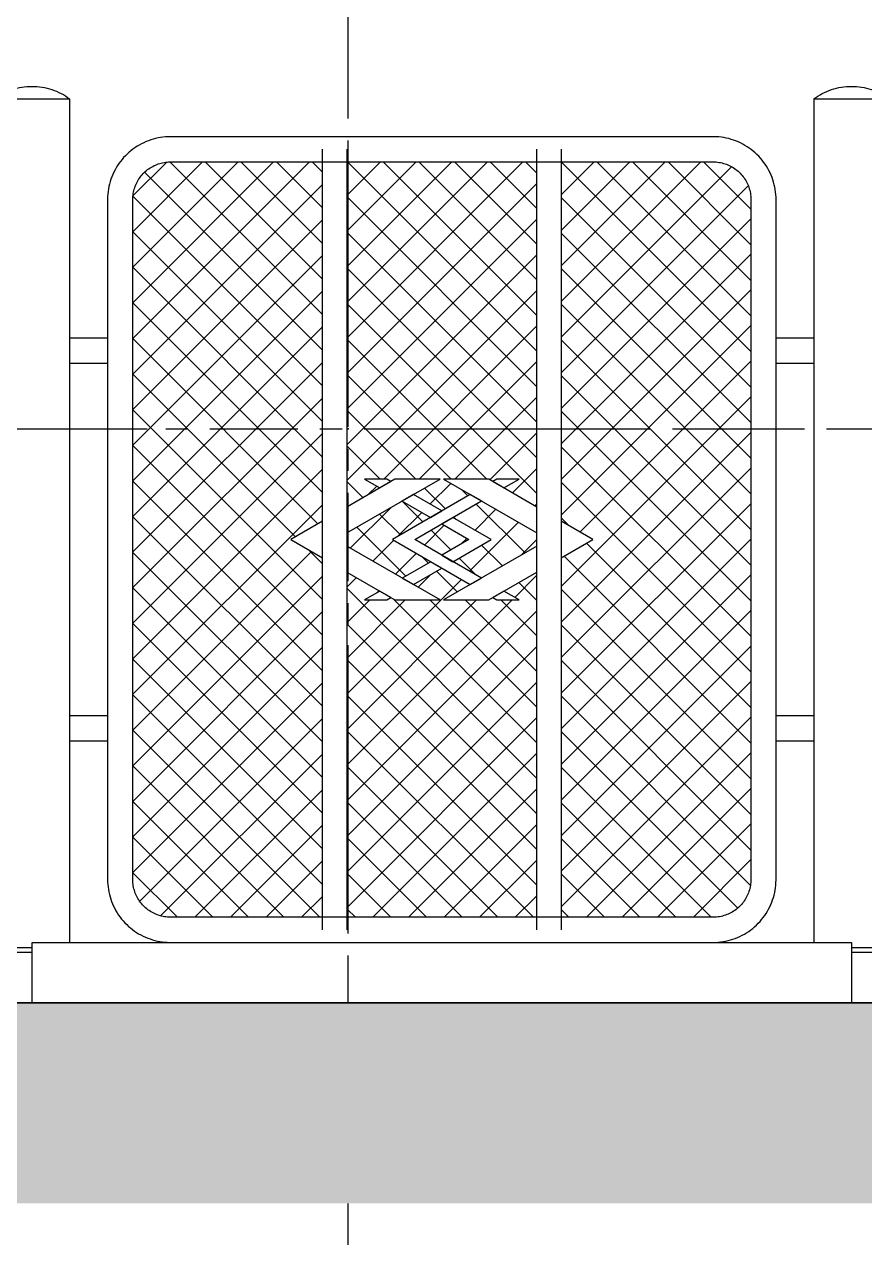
# Model space of a CAD drawing. Header units: millimetres. Extents: x 663313 to 1226001, y 1431724 to 1620898.
# Drawn here: x 952249 to 953918, y 1508339 to 1510748 of the extents above; entities that cross this region are included whole.
import ezdxf
from ezdxf.enums import TextEntityAlignment as Align

# ---------------------------------------------------------------- set-up
doc = ezdxf.new("R2010")
doc.units = ezdxf.units.MM
doc.set_wipeout_variables(frame=1)
for name, pattern in [('CENTER', [50.800000000000004, 31.75, -6.35, 6.35, -6.35]), ('DPA_Grid _ Level 100', [1000, 550, -160, 130, -160]), ('TA_GL_000.70000', [1.925, 0.7, -0.175, 0.175, -0.175, 0.7])]:
    doc.linetypes.add(name, pattern=pattern)
doc.layers.add('000 - 0_HIDE_OBJ_FRAMING_DEF_SUB', color=7, linetype='Continuous', plot=False)
for name, color, linetype in [('000 - 0_SYM_DWG_GRIDLINE_MAIN_COLOR_251', 7, 'Continuous'), ('000 - 0_SYM_DWG_GROUND_MAIN_COLOR_40', 7, 'Continuous'), ('000 - 0_SYM_DWG_SLOPE-SYM_TEXT_COLOR_3', 7, 'Continuous'), ('000 - CONCRETE_COL_HATCH_', 7, 'Continuous'), ('000 - CONCRETE_COL_WIPEOUT_', 7, 'Continuous'), ('000 - CONCRETE_EX_BUILDING_MAIN_COLOR_1', 7, 'Continuous'), ('000 - GRID', 7, 'CENTER')]:
    doc.layers.add(name, color=color, linetype=linetype)
doc.styles.add('Arial', font='arial.ttf')
doc.styles.add('TA', font='', dxfattribs={"height": 4.5})
doc.styles.get('TA').set_extended_font_data('Cordia New')

# ---------------------------------------------------------------- blocks, each defined once
blk = doc.blocks.new('*U4822')
at = {"layer": '000 - 0_SYM_DWG_GRIDLINE_MAIN_COLOR_251', "color": 7, "linetype": 'ByBlock', "ltscale": 5}
blk.add_line((19.99999999999987, -1.485280471089071e-13), (-303.1999990749312, 1.649869892459128e-13), dxfattribs=at)
at = {"layer": '000 - 0_SYM_DWG_GRIDLINE_MAIN_COLOR_251', "color": 7}
blk.add_point((0, 0), dxfattribs=at)
at = {"color": 7, "style": 'TA', "flags": 1}
blk.add_attdef('LOCATION', (5.999999999999999, -6.000000000000001), '', height=4.5, rotation=270, dxfattribs=at)
at = {"layer": '000 - 0_SYM_DWG_SLOPE-SYM_TEXT_COLOR_3', "color": 7, "style": 'Arial'}
blk.add_attdef('GRID-HEAD', text='', height=4.000000000000001, rotation=90.00000000000244, dxfattribs=at).set_placement((39.99999998542111, -2.123439870344379e-13), align=Align.MIDDLE_CENTER)
blk = doc.blocks.new('*U4823')
at = {"layer": '000 - 0_SYM_DWG_GRIDLINE_MAIN_COLOR_251', "color": 7, "linetype": 'ByBlock', "ltscale": 5}
blk.add_line((30, 7.023125110215677e-13), (-325.9999999999993, -6.822776000611202e-13), dxfattribs=at)
at = {"layer": '000 - 0_SYM_DWG_GRIDLINE_MAIN_COLOR_251', "color": 7}
blk.add_point((0, 0), dxfattribs=at)
at = {"color": 7, "style": 'TA', "flags": 1}
blk.add_attdef('LOCATION', (5.999999999999999, -6.000000000000001), '', height=4.5, rotation=270, dxfattribs=at)
blk = doc.blocks.new('*U4825')
at = {"layer": '000 - 0_SYM_DWG_GRIDLINE_MAIN_COLOR_251', "color": 7, "linetype": 'ByBlock', "ltscale": 5}
blk.add_line((30, 7.023125110215677e-13), (-325.9999999999993, -6.822776000611202e-13), dxfattribs=at)
at = {"layer": '000 - 0_SYM_DWG_GRIDLINE_MAIN_COLOR_251', "color": 7}
blk.add_point((0, 0), dxfattribs=at)
at = {"color": 7, "style": 'TA', "flags": 1}
blk.add_attdef('LOCATION', (5.999999999999999, -6.000000000000001), '', height=4.5, rotation=270, dxfattribs=at)
blk = doc.blocks.new('W-1-PP18-ST_ENT4_REV00_20260602-145720_ELEVATION_3_DIMS')
at = {"layer": '000 - GRID', "color": 7, "linetype": 'TA_GL_000.70000', "xscale": 50, "yscale": 50, "zscale": 50}
for name, p, rotation in [('*U4822', (-14800, 101200.0000000002), 270), ('*U4825', (-14800, 102340.0000000002), 180), ('*U4823', (-14800, 101200.0000000002), 180)]:
    blk.add_blockref(name, p, dxfattribs=dict(at, rotation=rotation))
blk = doc.blocks.new('DPA_CP_Fence Type D _4150_ - Fence Post Left-Right w MRTA Logo-24892741-ENT 4 ELE-3 sheet')
at = {"layer": '000 - CONCRETE_EX_BUILDING_MAIN_COLOR_1'}
h = blk.add_hatch(dxfattribs=at)
h.set_pattern_fill('FP_24', style=0, pattern_type=2)
h.set_pattern_definition([(45, (-1811793.023, 101320), (-35.35533905932738, 35.35533905932738), []), (135, (-1811793.023, 101320), (-35.35533905932738, -35.35533905932737), [])])
h.paths.add_polyline_path([(-1811650.223152659, 101369.8683475025), (-1811604.914569519, 101369.8683475025), (-1811604.914569519, 102055.0664915534), (-1811669.637726878, 102017.5058515084), (-1811639.485393156, 102000.0000000232), (-1811683.774440795, 102000.0000000232), (-1811691.798356283, 102004.6454247583), (-1811699.803186759, 102000.0000000232), (-1811789.940705161, 102000.0000000009), (-1811736.655523089, 102030.6153634504), (-1811793.023460102, 102063.2494322658), (-1811849.391397114, 102030.6153634504), (-1811796.106215003, 101999.9999999786), (-1811886.243733406, 102000.0000000009), (-1811894.248563921, 102004.6454247583), (-1811902.272479407, 102000.0000000009), (-1811946.561527047, 102000.0000000009), (-1811916.409193325, 102017.5058515084), (-1811981.132350684, 102055.0664915535), (-1811981.132350684, 101369.8683475025), (-1811973.213212159, 101369.8683475025)])
h.paths.add_polyline_path([(-1811555.177874514, 101369.8683475025), (-1811246.485578284, 101370.9028057908), (-1811231.670030988, 101373.6340884874), (-1811212.719664881, 101382.6313967501), (-1811199.71310503, 101393.8473805249), (-1811188.632420185, 101408.4796422438), (-1811181.321584789, 101426.2135366355), (-1811178.960093348, 101445.0000000001), (-1811179.79035406, 102800.8857964766), (-1811182.725834333, 102817.4217148581), (-1811191.723142595, 102836.372080965), (-1811202.93912637, 102849.3786408154), (-1811217.571388089, 102860.4593256609), (-1811235.305282481, 102867.7701610568), (-1811254.091745846, 102870.1316524977), (-1811555.177874514, 102869.4379423473), (-1811555.177874514, 102156.0699273925), (-1811493.023460102, 102119.9999999784), (-1811555.177874514, 102083.9300726014), (-1811555.177874514, 101410.9479937183)])
h.paths.add_polyline_path([(-1812331.955174357, 101369.8683475025), (-1812030.869045689, 101370.562057653), (-1812030.869045689, 102083.9300726014), (-1812093.023460102, 102119.9999999784), (-1812030.869045689, 102156.0699273924), (-1812030.869045689, 102870.1316524977), (-1812337.840970834, 102869.3013917852), (-1812354.376889216, 102866.3659115128), (-1812373.327255322, 102857.3686032501), (-1812386.497521769, 102845.9486730407), (-1812397.414500018, 102831.5203577565), (-1812404.725335414, 102813.7864633648), (-1812407.086826855, 102795.0000000001), (-1812406.256566142, 101439.1142035237), (-1812403.32108587, 101422.5782851421), (-1812394.323777607, 101403.6279190353), (-1812383.107793833, 101390.6213591848), (-1812368.475532113, 101379.5406743393), (-1812350.741637722, 101372.2298389434), (-1812336.777718879, 101370.5486240627)])
h.paths.add_polyline_path([(-1811871.615890652, 102043.384597235), (-1811815.163681497, 102076.0674551859), (-1811891.047167865, 102120.0000000001), (-1811815.353023807, 102163.8229254323), (-1811871.726149461, 102196.5520526864), (-1811981.132350684, 102133.6919763952), (-1811981.132350684, 102106.3080235459), (-1811886.243733406, 102051.7891236903)])
h.paths.add_polyline_path([(-1811714.431029551, 102043.384597235), (-1811604.914569519, 102106.3080235458), (-1811604.914569519, 102133.6919763953), (-1811714.431029551, 102196.6154026444), (-1811770.883238688, 102163.9325446538), (-1811694.999752338, 102119.9999999784), (-1811770.883238707, 102076.0674551859), (-1811727.862642885, 102051.1607944329)])
h.paths.add_polyline_path([(-1811793.023460101, 102088.8854781061), (-1811739.280195147, 102120.0000000001), (-1811793.023460101, 102151.1145217373), (-1811846.76672513, 102120.0000000001), (-1811796.106215003, 102090.6702309447)])
h.paths.add_polyline_path([(-1811793.023460101, 102176.7505675705), (-1811736.655523089, 102209.3846363729), (-1811789.940705161, 102239.999999841), (-1811699.8031868, 102240.0000000009), (-1811691.798356283, 102235.354575242), (-1811683.774440796, 102240.0000000001), (-1811639.485393156, 102240.0000000009), (-1811669.637726878, 102222.4941484918), (-1811604.914569519, 102184.9335084468), (-1811604.914569519, 102870.1316524977), (-1811981.132350684, 102870.1316524977), (-1811981.132350684, 102184.9335084467), (-1811916.409193325, 102222.4941484918), (-1811946.561527047, 102240.0000000001), (-1811902.272479777, 102240.0000000231), (-1811894.248564105, 102235.3545751348), (-1811886.243733365, 102240.0000000231), (-1811796.106214725, 102240.0000000231), (-1811849.391397156, 102209.3846363432), (-1811796.106214725, 102178.5353202459)])
at = {"layer": '000 - CONCRETE_EX_BUILDING_MAIN_COLOR_1', "color": 7}
for p, q in [((-1812638.208735392, 102995), (-1812531.955174357, 102995)), ((-1812531.955174357, 101320.0000000001), (-1812531.955174357, 102995.0000000001)), ((-1811054.091745846, 102995.0000000001), (-1811054.091745846, 101320.0000000001)), ((-1811054.091745846, 102995), (-1810904.091745846, 102995)), ((-1810904.091745846, 101310.0000000001), (-1810904.091745846, 102995.0000000001)), ((-1811254.091745846, 102920.0000000001), (-1812331.955174357, 102920.0000000001)), ((-1812031.000698186, 102895.0000000001), (-1812031.000698186, 101345.0000000001)), ((-1811981.000698187, 101345.0000000001), (-1811981.000698187, 102895.0000000001)), ((-1811605.046222016, 102895.0000000001), (-1811605.046222016, 101345.0000000001)), ((-1811555.046222016, 101345.0000000001), (-1811555.046222016, 102895.0000000001)), ((-1812331.955174357, 102870.0000000001), (-1811254.091745846, 102870.0000000001)), ((-1812456.955174357, 102795.0000000001), (-1812456.955174357, 101445.0000000001)), ((-1812406.955174357, 101445.0000000001), (-1812406.955174357, 102795.0000000001)), ((-1811179.091745846, 102795.0000000001), (-1811179.091745846, 101445.0000000001)), ((-1811129.091745846, 101445.0000000001), (-1811129.091745846, 102795.0000000001)), ((-1812456.103320014, 102520), (-1812532.074521777, 102520)), ((-1811053.972398425, 102520), (-1811129.943600188, 102520)), ((-1812532.074521777, 102470), (-1812456.103320014, 102470)), ((-1811129.943600188, 102470), (-1811053.972398425, 102470)), ((-1811981.852552529, 102133.2781795314), (-1811796.106214724, 102240.0000000008)), ((-1811886.243733365, 102240.000000023), (-1811981.852552529, 102184.5155553774)), ((-1811902.272479777, 102240), (-1811946.561527047, 102240)), ((-1811946.561527047, 102240), (-1811916.409193325, 102222.4941484917)), ((-1811916.409193325, 102222.4941484917), (-1811894.248564105, 102235.3545751347)), ((-1811894.248564105, 102235.3545751347), (-1811902.272479777, 102240)), ((-1811796.106214724, 102240.0000000008), (-1811886.243733365, 102240.000000023)), ((-1811699.803186799, 102240.0000000008), (-1811789.940705439, 102239.9999999785)), ((-1811789.940705439, 102239.9999999785), (-1811604.194367673, 102133.2781795315)), ((-1811604.194367673, 102184.5155553774), (-1811699.803186799, 102240.0000000008)), ((-1811683.774440795, 102240), (-1811691.798356283, 102235.3545752418)), ((-1811691.798356283, 102235.3545752418), (-1811669.637726877, 102222.4941484917)), ((-1811639.485393155, 102240), (-1811683.774440795, 102240)), ((-1811669.637726877, 102222.4941484917), (-1811639.485393155, 102240)), ((-1811736.655523046, 102209.3846363728), (-1811891.047167864, 102119.9999999502)), ((-1811849.391397156, 102209.3846363728), (-1811871.726149461, 102196.5520526645)), ((-1811871.726149461, 102196.5520526645), (-1811815.353023807, 102163.8229254318)), ((-1811793.023460101, 102176.75056757), (-1811849.391397156, 102209.3846363728)), ((-1811846.766725055, 102119.9999999393), (-1811714.431029502, 102196.6154025845)), ((-1811714.431029502, 102196.6154025845), (-1811736.655523046, 102209.3846363728)), ((-1811815.353023807, 102163.8229254318), (-1811793.023460101, 102176.75056757)), ((-1812030.148843844, 102156.4878804679), (-1812093.023460101, 102120)), ((-1811770.883238687, 102163.9325446537), (-1811793.023460101, 102151.1145217371)), ((-1811793.023460101, 102151.1145217371), (-1811739.280195147, 102119.9999999393)), ((-1811694.999752338, 102119.9999999502), (-1811770.883238687, 102163.9325446537)), ((-1811493.023460101, 102120), (-1811555.898076359, 102156.4878804679)), ((-1812093.023460101, 102120), (-1812030.148843844, 102083.5121195321)), ((-1811796.106215003, 101999.9999999785), (-1811981.852552529, 102106.7218204099)), ((-1811891.047167864, 102119.9999999502), (-1811736.655523089, 102030.6153634503)), ((-1811714.431029551, 102043.3845972349), (-1811846.766725055, 102119.9999999393)), ((-1811739.280195147, 102119.9999999393), (-1811793.023460101, 102088.8854781059)), ((-1811604.194367673, 102106.7218204099), (-1811789.940705161, 102000.0000000008)), ((-1811770.883238706, 102076.0674551858), (-1811694.999752338, 102119.9999999502)), ((-1811555.898076359, 102083.512119532), (-1811493.023460101, 102120)), ((-1811815.163681496, 102076.0674551857), (-1811871.615890652, 102043.3845972349)), ((-1811793.023460101, 102063.2494322656), (-1811815.163681496, 102076.0674551857)), ((-1811793.023460101, 102088.8854781059), (-1811770.883238706, 102076.0674551858)), ((-1811981.852552529, 102055.4844446226), (-1811886.243733406, 102000.0000000008)), ((-1811849.391397114, 102030.6153634503), (-1811793.023460101, 102063.2494322656)), ((-1811699.803186758, 102000.0000000231), (-1811604.194367673, 102055.4844446225)), ((-1811871.615890652, 102043.3845972349), (-1811849.391397114, 102030.6153634503)), ((-1811736.655523089, 102030.6153634503), (-1811714.431029551, 102043.3845972349)), ((-1811916.409193325, 102017.5058515083), (-1811946.561527047, 102000)), ((-1811894.24856392, 102004.6454247582), (-1811916.409193325, 102017.5058515083)), ((-1811902.272479407, 102000), (-1811894.24856392, 102004.6454247582)), ((-1811669.637726877, 102017.5058515083), (-1811691.798356282, 102004.6454247582)), ((-1811691.798356282, 102004.6454247582), (-1811683.774440795, 102000)), ((-1811639.485393155, 102000), (-1811669.637726877, 102017.5058515083)), ((-1811946.561527047, 102000), (-1811902.272479407, 102000)), ((-1811886.243733406, 102000.0000000008), (-1811796.106215003, 101999.9999999785)), ((-1811789.940705161, 102000.0000000008), (-1811699.803186758, 102000.0000000231)), ((-1811683.774440795, 102000), (-1811639.485393155, 102000)), ((-1812456.103320014, 101770), (-1812532.074521777, 101770)), ((-1811053.972398425, 101770), (-1811129.943600188, 101770)), ((-1812532.074521777, 101720), (-1812456.103320014, 101720)), ((-1811129.943600188, 101720), (-1811053.972398425, 101720)), ((-1811254.091745846, 101370.0000000001), (-1812331.955174357, 101370.0000000001)), ((-1812741.955174357, 101310), (-1812606.955174357, 101310)), ((-1812741.955174357, 101310), (-1812741.955174357, 101300)), ((-1810979.091745845, 101310), (-1810879.091646176, 101310)), ((-1812606.955174357, 101300), (-1812741.955174357, 101300)), ((-1810879.091646176, 101300), (-1810979.091745845, 101300))]:
    blk.add_line(p, q, dxfattribs=at)
at = {"layer": '000 - CONCRETE_EX_BUILDING_MAIN_COLOR_1', "color": 7, "flags": 128}
for points in [[(-1812673.723832933, 103000.6737726781), (-1812669.444601317, 103003.2592791322), (-1812665.065399949, 103005.6715938338), (-1812660.593234616, 103007.9068575939), (-1812656.035259828, 103009.9614944674), (-1812651.398767374, 103011.8322174735), (-1812646.691174652, 103013.5160338546), (-1812641.920012805, 103015.0102498636), (-1812637.092914677, 103016.3124750736), (-1812632.217602592, 103017.4206262021), (-1812627.301876012, 103018.3329304437), (-1812622.353599049, 103019.0479283062), (-1812617.380687891, 103019.5644759455), (-1812612.391098136, 103019.8817469957), (-1812607.392812063, 103019.9992338907), (-1812606.955174357, 103020.0000000001)], [(-1812606.955174357, 103020.0000000001), (-1812601.956507584, 103019.9000133328), (-1812596.965837611, 103019.600213288), (-1812591.991148446, 103019.1010794819), (-1812587.04039853, 103018.4034104221), (-1812582.121508008, 103017.5083222303), (-1812577.242346054, 103016.4172468566), (-1812572.410718287, 103015.131929789), (-1812567.634354281, 103013.6544272604), (-1812562.920895198, 103011.9871029599), (-1812558.277881569, 103010.1326242505), (-1812553.712741224, 103008.0939579026), (-1812549.232777415, 103005.8743653475), (-1812544.845157127, 103003.4773974599), (-1812540.556899617, 103000.9068888768), (-1812536.374865183, 102998.1669518638), (-1812532.305744187, 102995.2619697357), (-1812531.955174357, 102995.0000000001)], [(-1811054.091745846, 102995.0000000001), (-1811050.032820427, 102997.9192107302), (-1811045.860404421, 103000.6737726781), (-1811041.581172806, 103003.2592791322), (-1811037.201971437, 103005.6715938338), (-1811032.729806104, 103007.9068575939), (-1811028.171831317, 103009.9614944674), (-1811023.535338863, 103011.8322174735), (-1811018.82774614, 103013.5160338546), (-1811014.056584294, 103015.0102498636), (-1811009.229486165, 103016.3124750736), (-1811004.354174081, 103017.4206262021), (-1810999.4384475, 103018.3329304437), (-1810994.490170537, 103019.0479283062), (-1810989.517259379, 103019.5644759455), (-1810984.527669624, 103019.8817469957), (-1810979.529383551, 103019.9992338907), (-1810979.091745846, 103020.0000000001)], [(-1810979.091745846, 103020.0000000001), (-1810974.093079072, 103019.9000133328), (-1810969.102409099, 103019.600213288), (-1810964.127719935, 103019.1010794819), (-1810959.176970019, 103018.4034104221), (-1810954.258079496, 103017.5083222303), (-1810949.378917543, 103016.4172468566), (-1810944.547289775, 103015.131929789), (-1810939.770925769, 103013.6544272604), (-1810935.057466686, 103011.9871029599), (-1810930.414453057, 103010.1326242505), (-1810925.849312712, 103008.0939579026), (-1810921.369348903, 103005.8743653475), (-1810916.981728615, 103003.4773974599), (-1810912.693471106, 103000.9068888768), (-1810908.511436671, 102998.1669518638), (-1810904.442315676, 102995.2619697357), (-1810904.091745846, 102995.0000000001)], [(-1812331.955174357, 102920.0000000001), (-1812336.95384113, 102919.9000133327), (-1812341.944511103, 102919.600213288), (-1812346.919200268, 102919.1010794819), (-1812351.869950184, 102918.4034104221), (-1812356.788840707, 102917.5083222303), (-1812361.668002661, 102916.4172468566), (-1812366.499630428, 102915.131929789), (-1812371.275994434, 102913.6544272604), (-1812375.989453517, 102911.9871029599), (-1812380.632467146, 102910.1326242505), (-1812385.197607491, 102908.0939579026), (-1812389.6775713, 102905.8743653475), (-1812394.065191588, 102903.4773974598), (-1812398.353449097, 102900.9068888768), (-1812402.535483531, 102898.1669518638), (-1812406.604604528, 102895.2619697357), (-1812410.55430236, 102892.196589844), (-1812414.378258354, 102888.9757161427), (-1812418.070354996, 102885.6045013427), (-1812421.62468572, 102882.0883386685), (-1812425.035564354, 102878.4328532303), (-1812428.29753422, 102874.6438930249), (-1812431.405376862, 102870.7275195806), (-1812434.354120395, 102866.6899982592), (-1812437.139047458, 102862.5377882336), (-1812439.755702763, 102858.2775321542), (-1812442.199900218, 102853.9160455218), (-1812444.467729629, 102849.4603057847), (-1812446.555562954, 102844.9174411759), (-1812448.460060103, 102840.2947193097), (-1812450.178174289, 102835.599535555), (-1812451.707156893, 102830.8394012041), (-1812453.044561872, 102826.0219314567), (-1812454.188249662, 102821.1548332365), (-1812455.136390606, 102816.2458928627), (-1812455.887467881, 102811.3029635924), (-1812456.440279925, 102806.3339530582), (-1812456.793942354, 102801.3468106168), (-1812456.947889386, 102796.3495146324), (-1812456.955174357, 102795.0000000001)], [(-1811129.091745846, 102795.0000000001), (-1811129.191732513, 102799.9986667735), (-1811129.491532558, 102804.9893367463), (-1811129.990666364, 102809.9640259112), (-1811130.688335424, 102814.9147758269), (-1811131.583423615, 102819.8336663495), (-1811132.674498989, 102824.7128283035), (-1811133.959816057, 102829.5444560706), (-1811135.437318585, 102834.3208200771), (-1811137.104642886, 102839.0342791595), (-1811138.959121595, 102843.6772927887), (-1811140.997787943, 102848.2424331334), (-1811143.217380498, 102852.7223969428), (-1811145.614348386, 102857.1100172306), (-1811148.184856969, 102861.3982747402), (-1811150.924793982, 102865.5803091745), (-1811153.82977611, 102869.6494301704), (-1811156.895156002, 102873.5991280024), (-1811160.116029703, 102877.4230839966), (-1811163.487244503, 102881.1151806389), (-1811167.003407177, 102884.6695113626), (-1811170.658892615, 102888.0803899965), (-1811174.447852821, 102891.3423598625), (-1811178.364226265, 102894.4502025047), (-1811182.401747587, 102897.3989460377), (-1811186.553957612, 102900.1838731011), (-1811190.814213692, 102902.8005284055), (-1811195.175700324, 102905.2447258607), (-1811199.631440061, 102907.5125552722), (-1811204.17430467, 102909.6003885966), (-1811208.797026536, 102911.504885746), (-1811213.492210291, 102913.2229999313), (-1811218.252344642, 102914.7519825363), (-1811223.069814389, 102916.0893875149), (-1811227.936912609, 102917.2330753046), (-1811232.845852983, 102918.1812162487), (-1811237.788782254, 102918.9322935241), (-1811242.757792788, 102919.4851055673), (-1811247.744935229, 102919.8387679971), (-1811252.742231213, 102919.9927150289), (-1811254.091745846, 102920.0000000001)], [(-1812406.955174357, 102795.0000000001), (-1812406.895182357, 102797.9992000641), (-1812406.71530233, 102800.9936020478), (-1812406.415822046, 102803.9784155468), (-1812405.997220611, 102806.9488654962), (-1812405.460167696, 102809.9001998098), (-1812404.805522471, 102812.8276969821), (-1812404.034332231, 102815.7266736424), (-1812403.147830714, 102818.5924920463), (-1812402.147436133, 102821.4205674958), (-1812401.034748908, 102824.2063756733), (-1812399.811549099, 102826.9454598801), (-1812398.479793566, 102829.6334381657), (-1812397.041612833, 102832.2660103384), (-1812395.499307683, 102834.8389648442), (-1812393.855345475, 102837.3481855047), (-1812392.112356199, 102839.7896581023), (-1812390.273128264, 102842.1594768015), (-1812388.340604043, 102844.453850398), (-1812386.317875163, 102846.6691083834), (-1812384.208177558, 102848.8017068176), (-1812382.014886295, 102850.8482339979), (-1812379.741510172, 102852.8054159175), (-1812377.391686106, 102854.6701215028), (-1812374.969173313, 102856.4393676227), (-1812372.477847298, 102858.1103238607), (-1812369.92169365, 102859.6803170434), (-1812367.30480167, 102861.1468355165), (-1812364.631357828, 102862.5075331634), (-1812361.905639063, 102863.760233158), (-1812359.132005943, 102864.9029314477), (-1812356.31489569, 102865.9337999588), (-1812353.45881508, 102866.8511895218), (-1812350.568333232, 102867.653632509), (-1812347.648074299, 102868.3398451828), (-1812344.702710075, 102868.9087297493), (-1812341.736952513, 102869.3593761145), (-1812338.755546192, 102869.6910633404), (-1812335.763260727, 102869.9032607983), (-1812332.764883137, 102869.9956290174), (-1812331.955174357, 102870.0000000001)], [(-1811254.091745846, 102870.0000000001), (-1811251.092545782, 102869.9400079997), (-1811248.098143798, 102869.7601279728), (-1811245.113330299, 102869.4606476891), (-1811242.14288035, 102869.0420462533), (-1811239.191546036, 102868.5049933382), (-1811236.264048864, 102867.850348114), (-1811233.365072203, 102867.0791578734), (-1811230.499253799, 102866.1926563563), (-1811227.67117835, 102865.192261776), (-1811224.885370173, 102864.0795745503), (-1811222.146285966, 102862.8563747416), (-1811219.45830768, 102861.5246192085), (-1811216.825735507, 102860.0864384759), (-1811214.252781002, 102858.5441333261), (-1811211.743560341, 102856.9001711184), (-1811209.302087744, 102855.1571818414), (-1811206.932269044, 102853.3179539064), (-1811204.637895448, 102851.3854296857), (-1811202.422637462, 102849.3627008057), (-1811200.290039028, 102847.2530032012), (-1811198.243511848, 102845.0597119382), (-1811196.286329928, 102842.786335815), (-1811194.421624343, 102840.4365117484), (-1811192.652378223, 102838.0139989555), (-1811190.981421985, 102835.5226729402), (-1811189.411428803, 102832.9665192926), (-1811187.944910329, 102830.3496273131), (-1811186.584212683, 102827.6761834709), (-1811185.331512688, 102824.9504647056), (-1811184.188814398, 102822.1768315859), (-1811183.157945887, 102819.359721333), (-1811182.240556324, 102816.5036407225), (-1811181.438113337, 102813.613158874), (-1811180.751900663, 102810.692899942), (-1811180.183016096, 102807.7475357176), (-1811179.732369731, 102804.7817781555), (-1811179.400682505, 102801.800371835), (-1811179.188485048, 102798.8080863701), (-1811179.096116828, 102795.8097087795), (-1811179.091745846, 102795.0000000001)], [(-1812456.955174357, 101445.0000000001), (-1812456.85518769, 101440.0013332268), (-1812456.555387645, 101435.010663254), (-1812456.056253839, 101430.035974089), (-1812455.358584779, 101425.0852241733), (-1812454.463496587, 101420.1663336507), (-1812453.372421214, 101415.2871716967), (-1812452.087104146, 101410.4555439296), (-1812450.609601618, 101405.6791799231), (-1812448.942277317, 101400.9657208407), (-1812447.087798608, 101396.3227072115), (-1812445.04913226, 101391.7575668668), (-1812442.829539705, 101387.2776030574), (-1812440.432571817, 101382.8899827696), (-1812437.862063234, 101378.60172526), (-1812435.122126221, 101374.4196908257), (-1812432.217144093, 101370.3505698298), (-1812429.151764201, 101366.4008719978), (-1812425.9308905, 101362.5769160037), (-1812422.5596757, 101358.8848193613), (-1812419.043513026, 101355.3304886377), (-1812415.388027587, 101351.9196100038), (-1812411.599067382, 101348.6576401377), (-1812407.682693938, 101345.5497974956), (-1812403.645172616, 101342.6010539625), (-1812399.492962591, 101339.8161268991), (-1812395.232706511, 101337.1994715947), (-1812390.871219879, 101334.7552741395), (-1812386.415480142, 101332.487444728), (-1812381.872615533, 101330.3996114036), (-1812377.249893667, 101328.4951142542), (-1812372.554709912, 101326.7770000689), (-1812367.794575561, 101325.2480174639), (-1812362.977105814, 101323.9106124853), (-1812358.110007594, 101322.7669246957), (-1812353.20106722, 101321.8187837516), (-1812348.25813795, 101321.0677064762), (-1812343.289127416, 101320.5148944329), (-1812338.301984974, 101320.1612320032), (-1812333.30468899, 101320.0072849714), (-1812331.95517436, 101320.0000000001)], [(-1812331.955174357, 101370.0000000001), (-1812334.954374421, 101370.0599920005), (-1812337.948776405, 101370.2398720274), (-1812340.933589904, 101370.5393523111), (-1812343.904039853, 101370.9579537469), (-1812346.855374167, 101371.495006662), (-1812349.782871339, 101372.1496518862), (-1812352.681848, 101372.9208421268), (-1812355.547666403, 101373.8073436439), (-1812358.375741853, 101374.8077382243), (-1812361.161550031, 101375.9204254499), (-1812363.900634237, 101377.1436252586), (-1812366.588612523, 101378.4753807917), (-1812369.221184695, 101379.9135615243), (-1812371.794139202, 101381.4558666741), (-1812374.303359862, 101383.0998288819), (-1812376.744832459, 101384.8428181588), (-1812379.114651159, 101386.6820460938), (-1812381.409024755, 101388.6145703145), (-1812383.624282741, 101390.6372991946), (-1812385.756881175, 101392.7469967991), (-1812387.803408355, 101394.940288062), (-1812389.760590275, 101397.2136641852), (-1812391.62529586, 101399.5634882519), (-1812393.39454198, 101401.9860010447), (-1812395.065498218, 101404.47732706), (-1812396.6354914, 101407.0334807077), (-1812398.102009874, 101409.6503726871), (-1812399.462707521, 101412.3238165294), (-1812400.715407515, 101415.0495352946), (-1812401.858105805, 101417.8231684144), (-1812402.888974316, 101420.6402786672), (-1812403.806363879, 101423.4963592777), (-1812404.608806866, 101426.3868411262), (-1812405.29501954, 101429.3071000583), (-1812405.863904107, 101432.2524642826), (-1812406.314550472, 101435.2182218448), (-1812406.646237697, 101438.1996281653), (-1812406.858435155, 101441.1919136301), (-1812406.950803375, 101444.1902912207), (-1812406.955174357, 101445.0000000001)], [(-1811254.091745845, 101320.0000000001), (-1811249.093079073, 101320.0999866675), (-1811244.1024091, 101320.3997867123), (-1811239.127719935, 101320.8989205184), (-1811234.176970019, 101321.5965895781), (-1811229.258079496, 101322.49167777), (-1811224.378917542, 101323.5827531436), (-1811219.547289775, 101324.8680702112), (-1811214.770925769, 101326.3455727398), (-1811210.057466686, 101328.0128970404), (-1811205.414453057, 101329.8673757497), (-1811200.849312713, 101331.9060420976), (-1811196.369348903, 101334.1256346527), (-1811191.981728615, 101336.5226025404), (-1811187.693471106, 101339.0931111234), (-1811183.511436671, 101341.8330481364), (-1811179.442315675, 101344.7380302646), (-1811175.492617843, 101347.8034101562), (-1811171.668661849, 101351.0242838575), (-1811167.976565207, 101354.3954986575), (-1811164.422234484, 101357.9116613317), (-1811161.011355849, 101361.5671467699), (-1811157.749385983, 101365.3561069753), (-1811154.641543341, 101369.2724804197), (-1811151.692799808, 101373.310001741), (-1811148.907872745, 101377.4622117666), (-1811146.291217441, 101381.722467846), (-1811143.847019985, 101386.0839544784), (-1811141.579190574, 101390.5396942155), (-1811139.491357249, 101395.0825588243), (-1811137.5868601, 101399.7052806905), (-1811135.868745915, 101404.4004644453), (-1811134.33976331, 101409.1605987961), (-1811133.002358331, 101413.9780685436), (-1811131.858670541, 101418.8451667637), (-1811130.910529597, 101423.7541071376), (-1811130.159452322, 101428.6970364078), (-1811129.606640278, 101433.6660469421), (-1811129.252977849, 101438.6531893834), (-1811129.099030817, 101443.6504853678), (-1811129.091745846, 101445.0000000001)], [(-1811179.091745846, 101445.0000000001), (-1811179.151737846, 101442.0007999361), (-1811179.331617873, 101439.0063979524), (-1811179.631098157, 101436.0215844535), (-1811180.049699592, 101433.051134504), (-1811180.586752508, 101430.0998001905), (-1811181.241397732, 101427.1723030181), (-1811182.012587972, 101424.2733263578), (-1811182.89908949, 101421.4075079539), (-1811183.89948407, 101418.5794325045), (-1811185.012171295, 101415.793624327), (-1811186.235371104, 101413.0545401202), (-1811187.567126637, 101410.3665618345), (-1811189.00530737, 101407.7339896618), (-1811190.547612519, 101405.161035156), (-1811192.191574727, 101402.6518144955), (-1811193.934564005, 101400.2103418979), (-1811195.773791939, 101397.8405231987), (-1811197.70631616, 101395.5461496023), (-1811199.72904504, 101393.3308916168), (-1811201.838742645, 101391.1982931826), (-1811204.032033908, 101389.1517660023), (-1811206.305410031, 101387.1945840827), (-1811208.655234098, 101385.3298784974), (-1811211.07774689, 101383.5606323775), (-1811213.569072906, 101381.8896761395), (-1811216.125226553, 101380.3196829569), (-1811218.742118533, 101378.8531644837), (-1811221.415562375, 101377.4924668369), (-1811224.14128114, 101376.2397668422), (-1811226.91491426, 101375.0970685526), (-1811229.732024513, 101374.0662000414), (-1811232.588105123, 101373.1488104784), (-1811235.478586972, 101372.3463674912), (-1811238.398845904, 101371.6601548175), (-1811241.344210128, 101371.091270251), (-1811244.30996769, 101370.6406238857), (-1811247.291374011, 101370.3089366598), (-1811250.283659475, 101370.096739202), (-1811253.282037066, 101370.0043709829), (-1811254.091745846, 101370.0000000001)]]:
    blk.add_lwpolyline(points, dxfattribs=at)
blk = doc.blocks.new('Rectangular Mullion - Mullion_Beam 300x400-24892740-ENT 4 ELE-3 sheet')
at = {"layer": '000 - CONCRETE_EX_BUILDING_MAIN_COLOR_1', "color": 7}
for p, q in [((-1812606.955174357, 101200), (-1812606.955174357, 101320)), ((-1812606.955174357, 101320), (-1810979.091745845, 101320)), ((-1810979.091745845, 101320), (-1810979.091745845, 101200))]:
    blk.add_line(p, q, dxfattribs=at)
blk = doc.blocks.new('W-1-PP18-ST_ENT4_REV00_20260602-153342_ELEVATION_3_EX')
at = {"layer": '000 - 0_HIDE_OBJ_FRAMING_DEF_SUB', "color": 7, "linetype": 'DPA_Grid _ Level 100'}
for p, q in [((-14800.00000000012, 98360.15625), (-14800.00000000012, 117610.3542338989)), ((-19749.61427111051, 102340), (7102.105642678333, 102340)), ((-21029.5361461112, 101200), (7102.105642677867, 101200))]:
    blk.add_line(p, q, dxfattribs=at)
at = {"layer": '000 - 0_HIDE_OBJ_FRAMING_DEF_SUB', "color": 7}
blk.add_line((9206.78143378452, 101200), (-22926.35247350938, 101200), dxfattribs=at)
at = {"layer": '000 - CONCRETE_EX_BUILDING_MAIN_COLOR_1', "color": 7}
for name in ['DPA_CP_Fence Type D _4150_ - Fence Post Left-Right w MRTA Logo-24892741-ENT 4 ELE-3 sheet', 'Rectangular Mullion - Mullion_Beam 300x400-24892740-ENT 4 ELE-3 sheet']:
    blk.add_blockref(name, (1797178.8101736, 0), dxfattribs=at)
blk = doc.blocks.new('*U5404')
at = {"color": 7}
blk.add_wipeout([(1.6552803572267294e-10, 397.99994984942896), (-5.093170329928398e-11, 397.9999498496036), (3.41970007866621e-10, 397.9999498495454), (2.7466739993542433e-10, 397.99994984949444), (4.18367562815547e-11, 397.99994984918885), (-1.8189894035458565e-12, 397.9999498495672), (2.546585164964199e-11, 397.9999498495963), (3.456079866737127e-11, 397.99994984961086), (4.3655745685100555e-10, 397.9999498495599), (1.0913936421275139e-10, 397.9999498493271), (6.184563972055912e-11, 397.99994984925434), (9.094947017729282e-12, 397.9999498496545), (1.8735590856522322e-10, 397.9999498494144), (3.5288394428789616e-10, 397.9999498496618), (2.9831426218152046e-10, 397.99994984924706), (2.6193447411060333e-10, 397.99994984931254), (-6.548361852765083e-11, 397.9999498495745), (3.346940502524376e-10, 397.99994984961086), (3.4378899727016687e-10, 397.9999498496036), (3.6197889130562544e-10, 397.99994984958903), (3.0740920919924974e-10, 397.9999498491816), (7.275957614183426e-11, 397.99994984951627), (-9.094947017729282e-12, 397.99994984955265), (4.019966581836343e-10, 397.99994984961086), (1.6189005691558123e-10, 397.9999498494435), (4.019966581836343e-10, 397.99994984927616), (9.094947017729282e-12, 397.9999498493271), (7.639755494892597e-11, 397.99994984937075), (3.055902197957039e-10, 397.9999498496909), (3.510649548843503e-10, 397.9999498492907), (3.346940502524376e-10, 397.99994984928344), (3.0740920919924974e-10, 397.9999498492616), (-6.912159733474255e-11, 397.99994984931254), (2.382876118645072e-10, 397.9999498495308), (23118.272521399587, 397.9999498496036), (23118.27252139965, -2.255546860396862e-10), (1.8189894035458565e-12, -7.275957614183426e-12), (-9.640643838793039e-11, 397.9999498491961), (-3.637978807091713e-11, 397.9999498495745), (2.3646862246096134e-11, 397.99994984949444), (-1.2005330063402653e-10, 397.99994984924706), (-3.637978807091713e-11, 397.99994984918885), (-5.093170329928398e-11, 397.9999498492107), (-6.548361852765083e-11, 397.99994984921796), (-7.275957614183426e-12, 397.99994984913064), (2.382876118645072e-10, 397.99994984928344), (3.1650415621697903e-10, 397.99994984922523), (-6.730260793119669e-11, 397.99994984915975)], dxfattribs=at).dxf.layer = '000 - CONCRETE_COL_WIPEOUT_'
at = {"layer": '000 - CONCRETE_COL_HATCH_'}
h = blk.add_hatch(dxfattribs=at)
h.set_pattern_fill('EARTH', scale=0.5, angle=45)
h.set_pattern_definition([(45, (46236.54504280613, -831398.827997531), (0, 4.490128060534577), [3.175, -3.175]), (45, (46235.70314379479, -831397.9860985196), (0, 4.490128060534577), [3.175, -3.175]), (45, (46234.86124478345, -831397.1441995084), (0, 4.490128060534577), [3.175, -3.175]), (135, (46234.86124478345, -831396.5829335008), (-4.490128060534577, 0), [3.175, -3.175]), (135, (46235.70314379479, -831395.7410344894), (-4.490128060534577, 0), [3.175, -3.175]), (135, (46236.54504280613, -831394.8991354781), (-4.490128060534577, 0), [3.175, -3.175])])
h.paths.add_polyline_path([(-1.667805984044525e-10, 1.091393642127514e-11), (23118.27252139931, 0), (23118.27252139931, 397.9999498494435), (0, 397.9999498494435)])

msp = doc.modelspace()

# ---------------------------------------------------------------- block references
at = {"color": 7}
msp.add_blockref('W-1-PP18-ST_ENT4_REV00_20260602-145720_ELEVATION_3_DIMS', (967692.416508677, 1407605.001143285), dxfattribs=at)

# ---------------------------------------------------------------- next in the draw order: block references
msp.add_blockref('W-1-PP18-ST_ENT4_REV00_20260602-153342_ELEVATION_3_EX', (967692.416508677, 1407605.001143285), dxfattribs=at)

# ---------------------------------------------------------------- next in the draw order: block references
msp.add_blockref('*U5404', (949292.416508677, 1508407.001193435), dxfattribs=at)

# ---------------------------------------------------------------- next in the draw order: linework, layer by layer
at = {"layer": '000 - 0_SYM_DWG_GROUND_MAIN_COLOR_40', "color": 7}
msp.add_line((949292.416508677, 1508805.001143285), (972410.6890300763, 1508805.001143285), dxfattribs=at)

doc.saveas('drawing.dxf')
